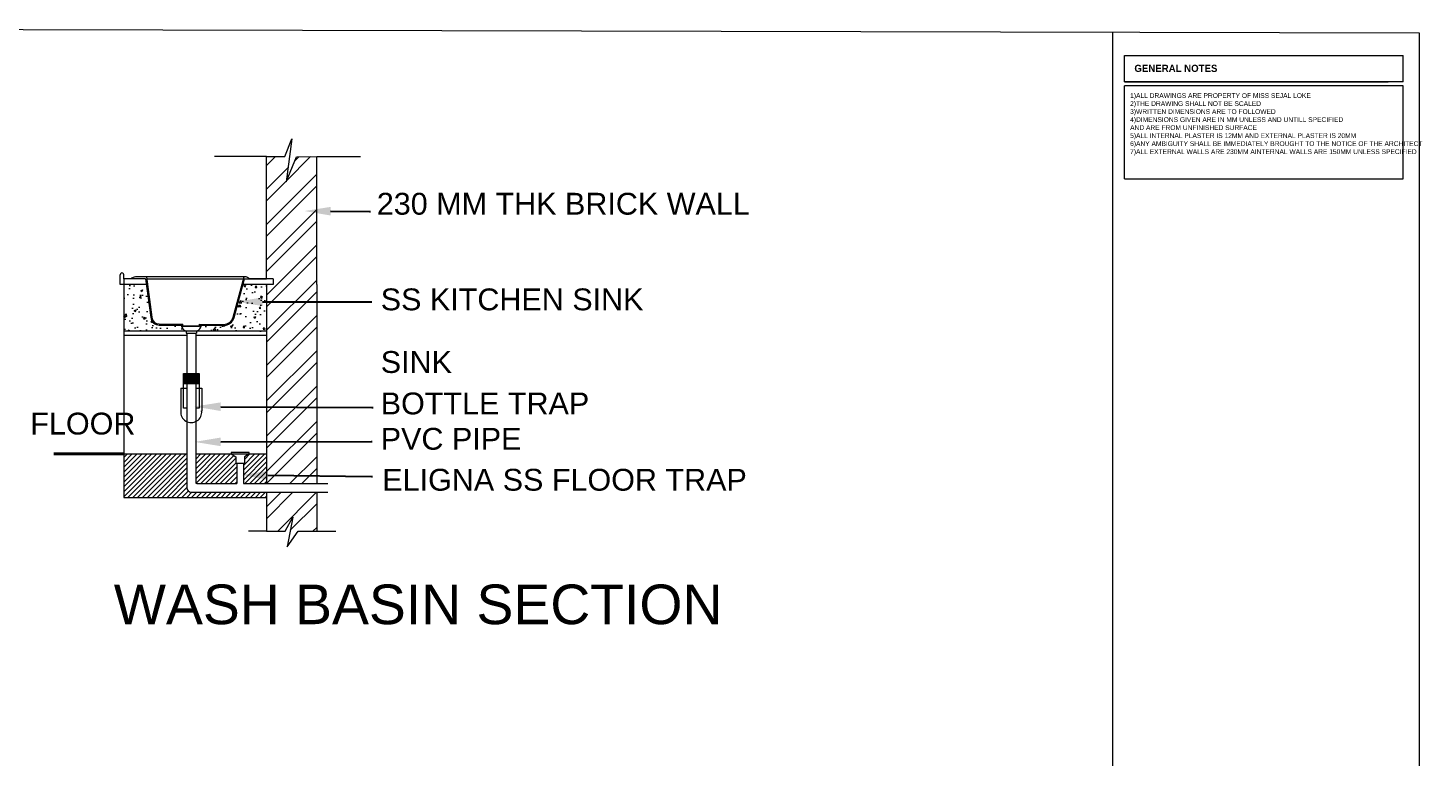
# Model space of a CAD drawing. Header units: millimetres. Extents: x -1932176 to 78768, y -1967 to 1266654.
# Drawn here: x -285910 to -273986, y 481921 to 488167 of the extents above; entities that cross this region are included whole.
import ezdxf
from ezdxf import colors
from ezdxf.entities.mleader import LeaderData, LeaderLine
from ezdxf.math import Vec2, Vec3

# ---------------------------------------------------------------- set-up
doc = ezdxf.new("R2010")
doc.units = ezdxf.units.MM
doc.layers.add('SHEET', color=7, linetype='Continuous', lineweight=13)
doc.styles.get("Standard").update_dxf_attribs({"font": 'arial.ttf'})

msp = doc.modelspace()

# ---------------------------------------------------------------- hatches: boundary and pattern name
at = {"linetype": 'ByBlock', "lineweight": 20, "transparency": 33554687}
h = msp.add_hatch(dxfattribs=at)
h.set_pattern_fill('ANSI32', color=256, scale=22.464)
h.set_pattern_definition([(45, (-233740.86, 1198694.21), (-151.299355, 151.299355), []), (45, (-233640, 1198694.21), (-151.299355, 151.299355), [])])
h.paths.add_polyline_path([(-283434.32815, 487064.92971), (-283608.44104, 487063.47746), (-283696.77093, 486848.6162), (-283646.91392, 487217.27364), (-283708.08648, 487064.92971), (-283864.88815, 487064.92971), (-283864.88815, 486016.44454), (-283808.07482, 486016.44454), (-283808.07482, 485969.64454), (-283864.88815, 485969.64454), (-283864.88815, 485385.25016), (-283864.88815, 484518.84454), (-283864.88815, 484264.61458), (-283434.32815, 484264.61458), (-283434.32815, 484518.84454), (-283434.32815, 485385.25016), (-283434.32815, 485969.64454)])
h.paths.add_polyline_path([(-283434.32815, 484144.44454), (-283434.32815, 484189.73458), (-283864.88815, 484189.73458), (-283864.88815, 484144.44454), (-283864.88815, 483857.31239), (-283705.61763, 483857.31239), (-283640.26174, 483975.82967), (-283687.44417, 483721.75782), (-283593.01074, 483856.03725), (-283434.32815, 483856.03725)])
h = msp.add_hatch(dxfattribs=at)
h.set_pattern_fill('AR-CONC', color=256, scale=0.936)
h.set_pattern_definition([(50, (-233740.86, 1198694.21), (170.52485, -14.918984), [17.8308, -196.1388]), (355, (-233740.86, 1198694.21), (-32.987842, 178.829207), [14.26464, -156.911587]), (100.451445, (-233726.65, 1198692.97), (137.537007, 163.910216), [15.15385, -166.69247]), (46.1842, (-233740.86, 1198741.76), (253.72998, -39.35162), [26.7462, -294.2082]), (96.635558, (-233719.72, 1198738.48), (222.21027, 231.59085), [22.73078, -250.03893]), (351.18415, (-233740.86, 1198741.76), (222.21027, 231.59085), [21.39693, -235.36631]), (21, (-233717.09, 1198729.87), (141.91107, -95.720226), [17.8308, -196.1388]), (326, (-233717.09, 1198729.87), (57.8467, 172.399936), [14.26464, -156.91104]), (71.451445, (-233705.26, 1198721.9), (199.75777, 76.67971), [15.15385, -166.69218]), (37.5, (-233740.864, 1198694.21), (2.8909326, 79.1435164), [0, -155.009088, 0, -159.28848, 0, -157.5054]), (7.5, (-233740.86, 1198694.21), (62.543204, 93.769018), [0, -90.818208, 0, -151.442928, 0, -60.03036]), (327.5, (-233793.88, 1198694.21), (126.912797, -5.3621044), [0, -59.436, 0, -185.44032, 0, -246.06504]), (317.5, (-233817.65, 1198694.21), (138.648914, 23.799196), [0, -77.2668, 0, -123.151392, 0, -174.74184])])
h.paths.add_polyline_path([(-284857.44027, 485686.79848), (-284895.273, 485969.64454), (-284990.80148, 485969.64454), (-285027.85025, 485969.64454), (-285088.73284, 485969.64454), (-285088.73284, 485568.90589), (-284554.62698, 485568.90589, -0.2887177564), (-284595.70586, 485620.5993), (-284783.78183, 485621.96703, -0.3732520856)])
h.paths.add_polyline_path([(-283864.88815, 485969.64454), (-284064.93165, 485969.64454), (-284142.54505, 485686.83184, -0.3399218637), (-284233.49941, 485617.96526), (-284422.83179, 485619.34212, -0.2831890347), (-284463.75966, 485568.90589), (-283864.88815, 485568.90589)])
at = {"linetype": 'ByBlock', "lineweight": 20, "transparency": 33554559}
h = msp.add_hatch(dxfattribs=at)
h.set_pattern_fill('ANSI31', color=256, scale=9.36)
h.set_pattern_definition([(45, (-233740.864, 1198694.21), (-21.0137993, 21.0137993), [])])
h.paths.add_polyline_path([(-284546.63332, 484518.84454), (-285088.73284, 484518.84454), (-285088.73284, 484144.44454), (-283864.88815, 484144.44454), (-283864.88815, 484189.73458), (-284509.19332, 484189.73458, -0.4142135624), (-284546.63332, 484227.17458), (-284546.63332, 484371.08798)])
h.paths.add_polyline_path([(-284119.28359, 484439.94559), (-284128.64359, 484439.94559), (-284128.64359, 484494.11494), (-284168.32073, 484518.84454), (-284471.75332, 484518.84454), (-284471.75332, 484273.97458, 0.4142135624), (-284462.39332, 484264.61458), (-284119.28359, 484264.61458)], flags=17)
h.paths.add_polyline_path([(-283864.88815, 484518.84454), (-284013.52944, 484518.84454), (-284053.76359, 484493.76777), (-284053.76359, 484439.94559), (-284063.12359, 484439.94559), (-284063.12359, 484264.61458), (-283864.88815, 484264.61458)], flags=17)

# ---------------------------------------------------------------- linework, layer by layer
at = {"linetype": 'ByBlock', "lineweight": 20}
for p, q in [((-283708.08648, 487064.92971), (-283646.91392, 487217.27364)), ((-283646.91392, 487217.27364), (-283696.77093, 486848.6162)), ((-283864.88815, 487064.92971), (-284310.14246, 487064.92971)), ((-283864.88815, 486016.44454), (-283864.88815, 487064.92971)), ((-283864.88815, 487064.92971), (-283708.08648, 487064.92971)), ((-283696.77093, 486848.6162), (-283608.44104, 487063.47746)), ((-283608.44104, 487063.47746), (-283434.32815, 487064.92971)), ((-283434.32815, 485969.64454), (-283434.32815, 487064.92971)), ((-283434.32815, 487064.92971), (-283058.4366, 487064.92971)), ((-285117.79861, 485969.64454), (-285117.79861, 486052.9636)), ((-285088.73284, 486016.44454), (-285088.73284, 486052.9636)), ((-285088.73284, 485969.64454), (-285117.79861, 485969.64454)), ((-285027.85025, 486016.44454), (-285088.73284, 486016.44454)), ((-284901.53284, 486016.44454), (-285088.73284, 486016.44454)), ((-285088.73284, 486016.44454), (-285088.73284, 484706.04454)), ((-285088.73284, 486016.44454), (-285088.73284, 484706.04454)), ((-285027.85025, 485969.64454), (-285088.73284, 485969.64454)), ((-284990.80148, 486016.44454), (-285027.85025, 486016.44454)), ((-284990.80148, 485969.64454), (-285027.85025, 485969.64454)), ((-284901.53284, 486016.44454), (-284990.80148, 486016.44454)), ((-284895.273, 485969.64454), (-284990.80148, 485969.64454)), ((-284045.35853, 486034.08443), (-284987.64684, 486034.08443)), ((-284901.53284, 486016.44454), (-284857.47217, 485687.03697)), ((-284893.52398, 486034.08443), (-284848.19281, 485688.26298)), ((-284891.2117, 486016.44454), (-284009.20988, 486016.44454)), ((-284151.59227, 485689.23259), (-284056.53023, 486034.08443)), ((-284142.56711, 485686.75145), (-284052.08815, 486016.44454)), ((-283808.07482, 485969.64454), (-284064.93165, 485969.64454)), ((-284052.08815, 486016.44454), (-283864.88815, 486016.44454)), ((-283808.07482, 486016.44454), (-284009.20988, 486016.44454)), ((-283864.88815, 485969.64454), (-283864.88815, 485385.25016)), ((-283808.07482, 486016.44454), (-283808.07482, 485969.64454)), ((-283434.32815, 485969.64454), (-283434.32815, 485385.25016)), ((-284554.62698, 485568.90589), (-285088.73284, 485568.90589)), ((-284783.78183, 485621.96703), (-284581.50999, 485620.49607)), ((-284783.71376, 485631.32678), (-284581.50999, 485629.85631)), ((-284554.62698, 485568.90589), (-284554.62698, 485552.61242)), ((-284463.75966, 485568.90589), (-284463.75966, 485552.61242)), ((-283864.88815, 485568.90589), (-284463.75966, 485568.90589)), ((-284440.6485, 485628.83194), (-284233.43134, 485627.32501)), ((-284440.6485, 485619.47169), (-284233.49941, 485617.96526)), ((-284554.62698, 485531.46589), (-285088.73284, 485531.46589)), ((-284554.62698, 485552.61242), (-284463.75966, 485552.61242)), ((-284546.63332, 485552.61242), (-284546.63332, 484371.08798)), ((-284471.75332, 485552.61242), (-284471.75332, 484273.97458)), ((-283864.88815, 485531.46589), (-284463.75966, 485531.46589)), ((-283864.88815, 485385.25016), (-283864.88815, 484518.84454)), ((-283434.32815, 485385.25016), (-283434.32815, 484518.84454)), ((-284576.36656, 485206.09284), (-284442.22582, 485206.09284)), ((-284546.63332, 485206.09284), (-284456.98957, 485206.09284)), ((-284576.36656, 485196.73284), (-284442.22582, 485196.73284)), ((-284576.36656, 485187.37284), (-284442.22582, 485187.37284)), ((-284576.36656, 485178.01284), (-284442.22582, 485178.01284)), ((-284576.36656, 485168.65284), (-284442.22582, 485168.65284)), ((-284576.36656, 485159.29284), (-284442.22582, 485159.29284)), ((-284576.36656, 485149.93284), (-284442.22582, 485149.93284)), ((-284576.36656, 485140.57284), (-284442.22582, 485140.57284)), ((-284576.36656, 485131.21284), (-284442.22582, 485131.21284)), ((-284576.36656, 485121.85284), (-284442.22582, 485121.85284)), ((-284599.61487, 485081.97911), (-284546.63332, 485081.97911)), ((-284599.61487, 485081.97911), (-284599.61487, 484883.26963)), ((-284471.75332, 485081.97911), (-284420.34909, 485081.97911)), ((-284420.34909, 485081.97911), (-284420.34909, 484883.26963)), ((-285088.73284, 484706.04454), (-285088.73284, 484518.84454)), ((-285088.73284, 484518.84454), (-284546.63332, 484518.84454)), ((-285088.73284, 484518.84454), (-285088.73284, 484144.44454)), ((-284471.75332, 484518.84454), (-283864.88815, 484518.84454)), ((-284168.32073, 484518.84454), (-284128.64359, 484494.11494)), ((-284128.64359, 484494.11494), (-284128.64359, 484439.94559)), ((-284013.52944, 484518.84454), (-284053.76359, 484493.76777)), ((-284053.76359, 484493.76777), (-284053.76359, 484439.94559)), ((-283864.88815, 484518.84454), (-283864.88815, 484264.61458)), ((-283434.32815, 484518.84454), (-283434.32815, 484264.61458)), ((-284546.63332, 484371.08798), (-284546.63332, 484227.17458)), ((-284128.64359, 484439.94559), (-284053.76359, 484439.94559)), ((-284119.28359, 484439.94559), (-284119.28359, 484264.61458)), ((-284063.12359, 484439.94559), (-284063.12359, 484264.61458)), ((-284462.39332, 484264.61458), (-284119.28359, 484264.61458)), ((-284063.12359, 484264.61458), (-283338.17077, 484264.61458)), ((-285088.73284, 484144.44454), (-283864.88815, 484144.44454)), ((-284509.19332, 484189.73458), (-283338.17077, 484189.73458)), ((-283864.88815, 484189.73458), (-283864.88815, 484144.44454)), ((-283864.88815, 484144.44454), (-283864.88815, 483857.31239)), ((-283434.32815, 484189.73458), (-283434.32815, 484144.44454)), ((-283434.32815, 484144.44454), (-283434.32815, 483857.31239)), ((-283705.61763, 483857.31239), (-283640.26174, 483975.82967)), ((-283640.26174, 483975.82967), (-283687.44417, 483721.75782)), ((-283864.88815, 483857.31239), (-284017.99546, 483857.31239)), ((-283864.88815, 483857.31239), (-283705.61763, 483857.31239)), ((-283687.44417, 483721.75782), (-283593.01074, 483856.03725)), ((-283593.01074, 483856.03725), (-283269.7974, 483856.03725))]:
    msp.add_line(p, q, dxfattribs=at)
at = {"linetype": 'ByBlock', "lineweight": 40}
msp.add_line((-285088.73284, 484518.84454), (-285687.80531, 484518.84454), dxfattribs=at)
at = {"linetype": 'ByBlock', "lineweight": 20}
for points in [[(-284440.6485, 485628.83194), (-284440.6485, 485613.35872), (-284581.50999, 485613.35872), (-284581.50999, 485629.85631)], [(-284463.75966, 485568.90589), (-284554.62698, 485568.90589)], [(-284546.63332, 484911.11021), (-284576.36656, 484911.11021), (-284576.36656, 485206.09284), (-284546.63332, 485206.09284)], [(-284471.75332, 485206.09284), (-284442.22582, 485206.09284), (-284442.22582, 484911.11021), (-284471.75332, 484911.11021)]]:
    msp.add_lwpolyline(points, dxfattribs=at)
for points in [[(-284581.50999, 485613.35872), (-284440.23703, 485613.35872), (-284440.23703, 485608.39984), (-284581.50999, 485608.39984)], [(-284168.32073, 484518.84454), (-284014.08646, 484518.84454), (-284014.08646, 484529.13462), (-284168.32073, 484529.13462)]]:
    msp.add_lwpolyline(points, close=True, dxfattribs=at)
for centre, radius, start, end in [((-285103.26572, 486054.56155), 14.62047, 353.725318471, 186.274681529), ((-284970.92624, 485941.34209), 94.23757, 100.220118582, 127.160359882), ((-284048.17938, 485982.44493), 51.71649, 41.103629204, 93.126722668), ((-284783.2373, 485696.84505), 74.88, 187.526453667, 269.583339954), ((-284783.2373, 485696.84505), 65.52, 187.526453667, 269.583339954), ((-284232.81875, 485711.56278), 93.6, 269.583339954, 344.62839323), ((-284232.81875, 485711.56278), 84.24, 269.583339954, 344.62839323), ((-284534.13642, 485627.35765), 61.93925, 186.264160192, 250.681631905), ((-284484.25022, 485627.35765), 61.93925, 289.318368095, 353.735839808), ((-284509.98198, 484875.72112), 89.95018, 175.186146306, 6.946015593), ((-284462.39332, 484273.97458), 9.36, 180, 270), ((-284509.19332, 484227.17458), 37.44, 180, 270)]:
    msp.add_arc(centre, radius, start, end, dxfattribs=at)
at = {"layer": 'SHEET'}
msp.add_line((-276612.92523, 488125.36217), (-276612.92523, 475673.74839), dxfattribs=at)
at = {"layer": 'SHEET', "linetype": 'ByBlock', "lineweight": 9}
for p, q in [((-274123.17975, 487704.5755), (-274123.17975, 487930.52775)), ((-274123.17975, 486875.1963), (-274123.17975, 487670.68266)), ((-276512.25061, 486875.1963), (-274123.17975, 486875.1963))]:
    msp.add_line(p, q, dxfattribs=at)
at = {"layer": 'SHEET', "linetype": 'Continuous', "lineweight": 9, "ltscale": 50}
msp.add_line((-276512.25061, 487704.5755), (-274252.7281, 487704.5755), dxfattribs=at)
at = {"layer": 'SHEET', "linetype": 'Continuous', "lineweight": 9, "ltscale": 2.5}
for p in [(-274252.7281, 487670.68266), (-274123.17975, 487670.68266)]:
    msp.add_line(p, (-276512.25061, 487670.68266), dxfattribs=at)
at = {"layer": 'SHEET'}
msp.add_lwpolyline([(-291936.58594, 488167.28367), (-273985.92508, 488125.36217), (-273985.92508, 475673.74839), (-291936.58594, 475715.66989)], close=True, dxfattribs=at)
at = {"layer": 'SHEET', "linetype": 'Continuous', "lineweight": 9, "ltscale": 2.5}
for points in [[(-274123.17975, 487704.5755), (-276512.25061, 487704.5755), (-276512.25061, 487930.52775), (-274123.17975, 487930.52775)], [(-276512.25061, 486875.1963), (-276512.25061, 487670.68266)]]:
    msp.add_lwpolyline(points, dxfattribs=at)

# ---------------------------------------------------------------- texts
at = {"linetype": 'ByBlock', "lineweight": 20}
for s, p in [('230 MM THK BRICK WALL', (-282919.40526, 486566.99974)), ('SS KITCHEN SINK', (-282885.87008, 485747.82787)), ('SINK', (-282885.87008, 485211.45396)), ('BOTTLE TRAP', (-282885.87008, 484856.5397)), ('FLOOR', (-285889.02302, 484683.9671)), ('PVC PIPE', (-282885.87008, 484553.58744)), ('ELIGNA SS FLOOR TRAP', (-282872.36, 484202.81739))]:
    msp.add_text(s, height=187.2, dxfattribs=at).set_placement(p)
at = {"linetype": 'Continuous', "lineweight": 18, "ltscale": 50}
msp.add_text('WASH BASIN SECTION', height=339.4392793, dxfattribs=at).set_placement((-285173.80754, 483059.50624))
at = {"layer": 'SHEET', "linetype": 'ByBlock', "lineweight": 20, "insert": (-276426.62311, 487851.34941), "char_height": 61.7687175, "attachment_point": 1}
msp.add_mtext_dynamic_manual_height_columns('{\\fCentury Gothic|b1|i0|c0|p34;GENERAL NOTES}', width=2437.1509055, gutter_width=57.3737, heights=[0], dxfattribs=at)
at = {"layer": 'SHEET', "linetype": 'ByBlock', "lineweight": 9, "insert": (-276463.03961, 487607.84134), "char_height": 41.179145, "attachment_point": 1}
msp.add_mtext_dynamic_manual_height_columns('{\\fCentury Gothic|b0|i0|c0|p34;1)ALL DRAWINGS ARE PROPERTY OF MISS SEJAL LOKE\\P2)THE DRAWING SHALL NOT BE SCALED \\P3)WRITTEN DIMENSIONS ARE TO FOLLOWED \\P4)DIMENSIONS GIVEN ARE IN MM UNLESS AND UNTILL SPECIFIED \\PAND ARE FROM UNFINISHED SURFACE \\P5)ALL INTERNAL PLASTER IS 12MM AND EXTERNAL PLASTER IS 20MM\\P6)ANY AMBIGUITY SHALL BE IMMEDIATELY BROUGHT TO THE NOTICE OF THE ARCHITECT \\P7)ALL EXTERNAL WALLS ARE 230MM AINTERNAL WALLS ARE 150MM UNLESS SPECIFIED}', width=5543.582225, gutter_width=57.3737, heights=[0], dxfattribs=at)

# ---------------------------------------------------------------- leaders
at = {"linetype": 'ByBlock', "lineweight": 15}
ml = msp.add_multileader_mtext('Standard', dxfattribs=at)
ml.set_content('', color=256)
ml.set_leader_properties()
ml.build(insert=Vec2(0, 0))
ml.multileader.update_dxf_attribs({"arrow_head_size": 224.64})
ctx = ml.context
ctx.base_point, ctx.char_height, ctx.arrow_head_size, ctx.landing_gap_size, ctx.plane_origin, ctx.plane_x_axis, ctx.plane_y_axis = Vec3(-282972.47907, 486594.34039), 4.4928, 224.64, 2.2464, Vec3(-283539.65394, 486598.26375), Vec3(0.9996650024, -0.0258820972), Vec3(0.0258820972, 0.9996650024)
notes = []
notes.append((ctx, [(0, (1, 1, 0), (-282981.46166, 486594.57296), (0.9996650024, -0.0258820972), 8.9856, [(0, [(-283539.65394, 486598.26375)], 0, [])])]))
ctx.mtext.insert, ctx.mtext.text_direction, ctx.mtext.rotation, ctx.mtext.flow_direction = Vec3(-282970.17528, 486596.5279), Vec3(0.9996650024, -0.0258820972), 6.2573003195, 5
ml = msp.add_multileader_mtext('Standard', dxfattribs=at)
ml.set_content('', color=256)
ml.set_leader_properties()
ml.build(insert=Vec2(0, 0))
ml.multileader.update_dxf_attribs({"arrow_head_size": 224.64})
ctx = ml.context
ctx.base_point, ctx.char_height, ctx.arrow_head_size, ctx.landing_gap_size, ctx.plane_origin, ctx.plane_x_axis, ctx.plane_y_axis = Vec3(-282963.04433, 485820.15948), 4.4928, 224.64, 2.2464, Vec3(-284122.71351, 485821.34865), Vec3(0.9996650024, -0.0258820972), Vec3(0.0258820972, 0.9996650024)
notes.append((ctx, [(0, (1, 1, 0), (-282972.02692, 485820.39204), (0.9996650024, -0.0258820972), 8.9856, [(0, [(-284122.71351, 485821.34865)], 0, [])])]))
ctx.mtext.insert, ctx.mtext.text_direction, ctx.mtext.rotation, ctx.mtext.flow_direction = Vec3(-282960.74054, 485822.34698), Vec3(0.9996650024, -0.0258820972), 6.2573003195, 5
ml = msp.add_multileader_mtext('Standard', dxfattribs=at)
ml.set_content('', color=256)
ml.set_leader_properties()
ml.build(insert=Vec2(0, 0))
ml.multileader.update_dxf_attribs({"arrow_head_size": 224.64})
ctx = ml.context
ctx.base_point, ctx.char_height, ctx.arrow_head_size, ctx.landing_gap_size, ctx.plane_origin, ctx.plane_x_axis, ctx.plane_y_axis = Vec3(-282951.93452, 484915.73026), 4.4928, 224.64, 2.2464, Vec3(-284482.06803, 484923.5785), Vec3(0.9996650024, -0.0258820972), Vec3(0.0258820972, 0.9996650024)
notes.append((ctx, [(0, (1, 1, 0), (-282960.9171, 484915.96283), (0.9996650024, -0.0258820972), 8.9856, [(0, [(-284482.06803, 484923.5785)], 0, [])])]))
ctx.mtext.insert, ctx.mtext.text_direction, ctx.mtext.rotation, ctx.mtext.flow_direction = Vec3(-282949.63073, 484917.91777), Vec3(0.9996650024, -0.0258820972), 6.2573003195, 5
ml = msp.add_multileader_mtext('Standard', dxfattribs=at)
ml.set_content('', color=256)
ml.set_leader_properties()
ml.build(insert=Vec2(0, 0))
ml.multileader.update_dxf_attribs({"arrow_head_size": 224.64})
ctx = ml.context
ctx.base_point, ctx.char_height, ctx.arrow_head_size, ctx.landing_gap_size, ctx.plane_origin, ctx.plane_x_axis, ctx.plane_y_axis = Vec3(-282958.58669, 484624.14801), 4.4928, 224.64, 2.2464, Vec3(-284482.06803, 484620.62624), Vec3(0.9996650024, -0.0258820972), Vec3(0.0258820972, 0.9996650024)
notes.append((ctx, [(0, (1, 1, 0), (-282967.56928, 484624.38058), (0.9996650024, -0.0258820972), 8.9856, [(0, [(-284482.06803, 484620.62624)], 0, [])])]))
ctx.mtext.insert, ctx.mtext.text_direction, ctx.mtext.rotation, ctx.mtext.flow_direction = Vec3(-282956.2829, 484626.33552), Vec3(0.9996650024, -0.0258820972), 6.2573003195, 5
ml = msp.add_multileader_mtext('Standard', dxfattribs=at)
ml.set_content('', color=256)
ml.set_leader_properties()
ml.build(insert=Vec2(0, 0))
ml.multileader.update_dxf_attribs({"arrow_head_size": 224.64})
ctx = ml.context
ctx.base_point, ctx.char_height, ctx.arrow_head_size, ctx.landing_gap_size, ctx.plane_origin, ctx.plane_x_axis, ctx.plane_y_axis = Vec3(-282956.56872, 484324.02259), 4.4928, 224.64, 2.2464, Vec3(-284078.34283, 484337.01362), Vec3(0.9996650024, -0.0258820972), Vec3(0.0258820972, 0.9996650024)
notes.append((ctx, [(0, (1, 1, 0), (-282965.55131, 484324.25515), (0.9996650024, -0.0258820972), 8.9856, [(0, [(-284078.34283, 484337.01362)], 0, [])])]))
ctx.mtext.insert, ctx.mtext.text_direction, ctx.mtext.rotation, ctx.mtext.flow_direction = Vec3(-282954.26493, 484326.21009), Vec3(0.9996650024, -0.0258820972), 6.2573003195, 5
for ctx, leaders in notes:
    for number, flags, end, landing, length, lines in leaders:
        leader = LeaderData()
        leader.index, (leader.has_last_leader_line, leader.has_dogleg_vector, leader.attachment_direction) = number, flags
        leader.last_leader_point, leader.dogleg_vector, leader.dogleg_length = Vec3(end), Vec3(landing), length
        for number, points, colour, breaks in lines:
            line = LeaderLine()
            line.index, line.vertices, line.color, line.breaks = number, Vec3.list(points), colors.encode_raw_color(colour), breaks
            leader.lines.append(line)
        ctx.leaders.append(leader)

doc.saveas('drawing.dxf')
